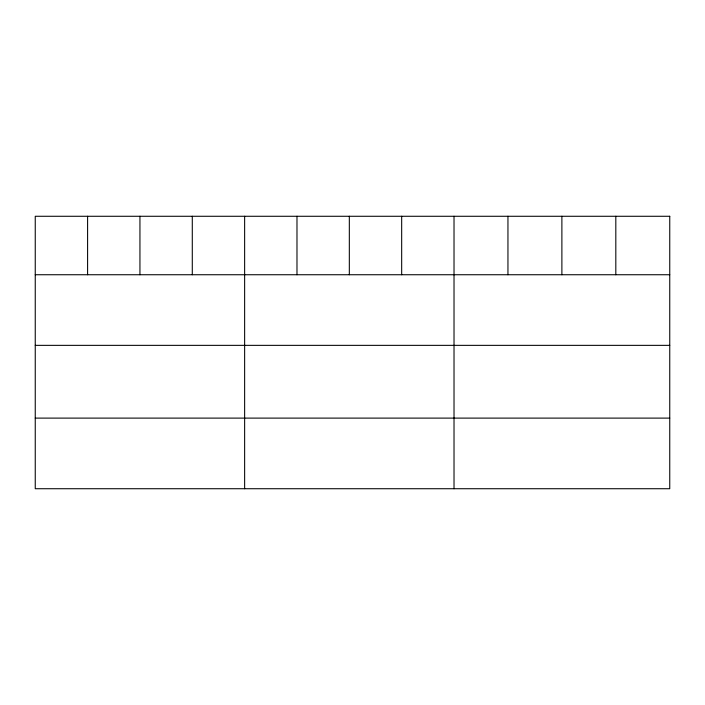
<?xml version="1.0" encoding="UTF-8"?>
<svg xmlns="http://www.w3.org/2000/svg" width="705" height="705" viewBox="0 0 705 705"><rect width="100%" height="100%" fill="white"/><g stroke="black" fill="none" stroke-linecap="round" stroke-linejoin="round"><path stroke-width="1.06" d="M35.25 274.738L669.75 274.738M35.25 345.353L669.75 345.353M35.25 418.109L669.75 418.109M615.817 216.276L615.817 274.738M561.885 216.276L561.885 274.738M507.952 216.276L507.952 274.738M454.02 216.276L454.02 488.724M401.674 216.276L401.674 274.738M349.327 216.276L349.327 274.738M296.981 216.276L296.981 274.738M244.635 216.276L244.635 488.724M192.289 216.276L192.289 274.738M139.942 216.276L139.942 274.738M87.596 216.276L87.596 274.738M669.75 216.276L35.25 216.276L35.25 488.724L669.75 488.724L669.75 216.276"/></g></svg>
